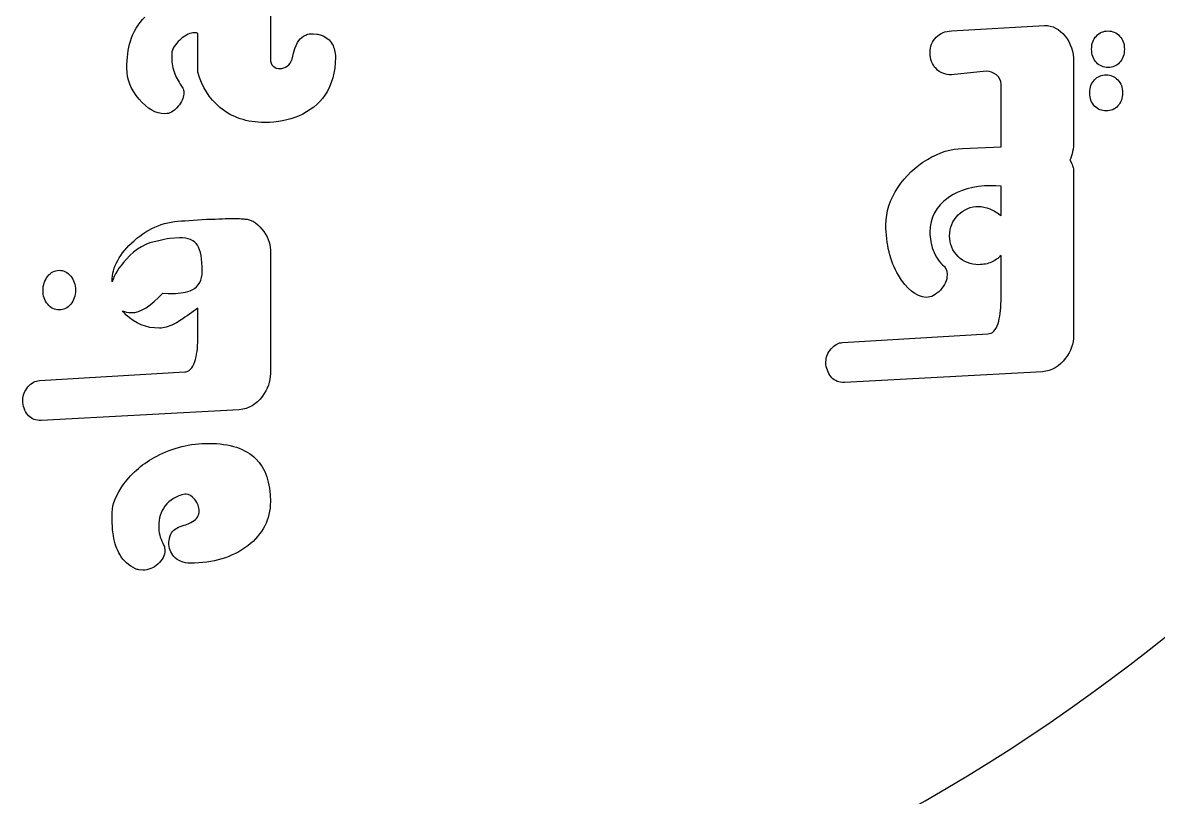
# Model space of a CAD drawing. Extents: x 0 to 920, y 577 to 1700.
# Drawn here: x 700.6 to 827.1, y 1191 to 1277.3 of the extents above; entities that cross this region are included whole.
import ezdxf

# ---------------------------------------------------------------- set-up
doc = ezdxf.new("R2010")
doc.units = 0
doc.layers.add('H0107_Printing', color=7, linetype='CONTINUOUS')

msp = doc.modelspace()

# ---------------------------------------------------------------- linework, layer by layer
at = {"layer": 'H0107_Printing', "color": 1}
for points in [[(728.189982, 1280.524468), (728.189982, 1273.426468), (728.189982, 1273.228468)], [(804.09098, 1276.365468), (814.43998, 1276.992468)], [(720.101982, 1271.792468), (720.101982, 1276.100468), (719.968982, 1276.150468), (719.734982, 1276.166468)], [(732.948982, 1276.067468), (733.360982, 1276.018468)], [(730.923982, 1274.400468), (731.220982, 1275.077468)], [(717.197982, 1274.037468), (717.197982, 1273.558468), (717.197982, 1273.393468)], [(807.95298, 1271.876468), (804.09098, 1271.479468)], [(817.69198, 1272.916468), (817.69198, 1264.035468)], [(805.31998, 1263.260468), (809.60398, 1263.446468), (809.60398, 1270.456468)], [(716.822982, 1267.171468), (716.640982, 1267.155468), (716.410982, 1267.137468)], [(817.69198, 1260.653468), (817.69198, 1246.310469), (817.69198, 1246.095469), (817.69198, 1242.415469)], [(809.60398, 1255.800469), (809.60398, 1259.084469), (809.02498, 1259.117469), (808.46298, 1259.117469)], [(718.658982, 1255.205469), (721.054982, 1255.387469)], [(723.450982, 1255.469469), (723.698982, 1255.469469), (723.930982, 1255.469469), (724.111982, 1255.469469), (724.739982, 1255.469469)], [(718.057982, 1253.320469), (716.999982, 1253.243469)], [(728.189982, 1251.954469), (728.189982, 1242.068469), (728.189982, 1241.853469), (728.189982, 1238.172469)], [(809.60398, 1246.310469), (809.60398, 1251.343469)], [(716.215982, 1247.156469), (716.803982, 1247.118469), (717.312982, 1247.118469)], [(720.101982, 1242.068469), (720.101982, 1245.467469), (718.911982, 1244.625469)], [(791.95998, 1241.634469), (808.15098, 1242.617469)], [(790.09498, 1239.210469), (790.09498, 1239.342469), (790.09498, 1239.507469)], [(702.457982, 1237.392469), (718.649982, 1238.375469)], [(814.22498, 1238.387469), (792.15798, 1237.182469)], [(700.592982, 1234.968469), (700.592982, 1235.100469), (700.592982, 1235.265469)], [(724.723982, 1234.145469), (702.655982, 1232.940469)], [(718.791982, 1224.753469), (718.658982, 1224.753469)], [(710.562982, 1222.063469), (710.562982, 1222.691469)], [(716.883982, 1219.34047), (716.949982, 1219.81847), (717.016982, 1220.099469)], [(716.206982, 1219.27447), (716.388982, 1218.87747), (716.437982, 1218.46547)], [(713.978982, 1216.27047), (713.549982, 1216.30347)]]:
    msp.add_lwpolyline(points, dxfattribs=at)
for points in [[(816.74298, 1275.804468)], [(822.816979, 1275.804468)], [(822.626979, 1270.918468)], [(704.652982, 1249.692469)], [(724.723982, 1234.145469)], [(726.570982, 1228.682469)]]:
    msp.add_lwpolyline(points, close=True, dxfattribs=at)
for points in [[(703.886982, 1164.868471), (831.481979, 1164.868471), (919.810977, 1283.412468), (919.810977, 1411.007465)], [(712.591982, 1275.225468), (712.922982, 1276.271468), (713.455982, 1277.167468), (714.193982, 1277.916468)], [(814.43998, 1276.992468), (815.34198, 1276.992468), (816.11098, 1276.596468), (816.74298, 1275.804468)], [(718.274982, 1275.514468), (717.745982, 1275.079468), (717.386982, 1274.587468), (717.197982, 1274.037468)], [(719.734982, 1276.166468), (719.289982, 1276.166468), (718.803982, 1275.949468), (718.274982, 1275.514468)], [(731.220982, 1275.077468), (731.362982, 1275.374468), (731.587982, 1275.616468), (731.895982, 1275.803468)], [(731.895982, 1275.803468), (732.059982, 1275.891468), (732.221982, 1275.957468), (732.380982, 1276.002468)], [(732.380982, 1276.002468), (732.540982, 1276.045468), (732.729982, 1276.067468), (732.948982, 1276.067468)], [(733.360982, 1276.018468), (733.525982, 1276.006468), (733.690982, 1275.968468), (733.854982, 1275.903468)], [(733.854982, 1275.903468), (734.403982, 1275.704468), (734.815982, 1275.368468), (735.089982, 1274.895468)], [(801.69798, 1273.939468), (801.69798, 1274.632468), (801.92398, 1275.210468), (802.37498, 1275.672468)], [(802.37498, 1275.672468), (802.82698, 1276.134468), (803.39898, 1276.365468), (804.09098, 1276.365468)], [(816.74298, 1275.804468), (817.37598, 1275.012468), (817.69198, 1274.049468), (817.69198, 1272.916468)], [(819.70598, 1274.351468), (819.70598, 1274.956468), (819.88198, 1275.441468), (820.233979, 1275.804468)], [(820.233979, 1275.804468), (820.563979, 1276.178468), (820.997979, 1276.365468), (821.537979, 1276.365468)], [(821.537979, 1276.365468), (822.032979, 1276.365468), (822.458979, 1276.178468), (822.816979, 1275.804468)], [(822.816979, 1275.804468), (823.174979, 1275.430468), (823.352979, 1274.946468), (823.352979, 1274.351468)], [(712.196982, 1272.205468), (712.196982, 1273.360468), (712.328982, 1274.367468), (712.591982, 1275.225468)], [(730.610982, 1273.228468), (730.709982, 1273.701468), (730.813982, 1274.092468), (730.923982, 1274.400468)], [(735.089982, 1274.895468), (735.320982, 1274.499468), (735.435982, 1274.009468), (735.435982, 1273.426468)], [(820.233979, 1272.849468), (819.88198, 1273.256468), (819.70598, 1273.757468), (819.70598, 1274.351468)], [(823.352979, 1274.351468), (823.352979, 1273.757468), (823.176979, 1273.256468), (822.824979, 1272.849468)], [(717.197982, 1273.393468), (717.197982, 1272.777468), (717.317982, 1272.178468), (717.555982, 1271.594468)], [(728.189982, 1273.228468), (728.189982, 1272.887468), (728.294982, 1272.626468), (728.502982, 1272.444468)], [(730.067982, 1272.452468), (730.330982, 1272.639468), (730.512982, 1272.898468), (730.610982, 1273.228468)], [(735.435982, 1273.426468), (735.435982, 1271.765468), (735.045982, 1270.362468), (734.265982, 1269.218468)], [(802.36698, 1272.172468), (801.92098, 1272.635468), (801.69798, 1273.223468), (801.69798, 1273.939468)], [(713.570982, 1268.763468), (712.654982, 1269.847468), (712.196982, 1270.994468), (712.196982, 1272.205468)], [(722.559982, 1267.847468), (721.382982, 1268.826468), (720.563982, 1270.141468), (720.101982, 1271.792468)], [(728.502982, 1272.444468), (728.711982, 1272.263468), (728.969982, 1272.172468), (729.276982, 1272.172468)], [(729.276982, 1272.172468), (729.540982, 1272.172468), (729.803982, 1272.265468), (730.067982, 1272.452468)], [(804.09098, 1271.479468), (803.38698, 1271.479468), (802.81198, 1271.710468), (802.36698, 1272.172468)], [(809.10098, 1271.463468), (808.76498, 1271.738468), (808.38298, 1271.876468), (807.95298, 1271.876468)], [(821.537979, 1272.288468), (821.030979, 1272.288468), (820.596979, 1272.475468), (820.233979, 1272.849468)], [(822.824979, 1272.849468), (822.472979, 1272.475468), (822.043979, 1272.288468), (821.537979, 1272.288468)], [(717.555982, 1271.594468), (717.718982, 1271.132468), (718.012982, 1270.604468), (718.436982, 1270.010468)], [(809.60398, 1270.456468), (809.60398, 1270.852468), (809.43698, 1271.188468), (809.10098, 1271.463468)], [(819.49098, 1269.482468), (819.49098, 1270.076468), (819.66698, 1270.558468), (820.018979, 1270.927468)], [(820.018979, 1270.927468), (820.370979, 1271.295468), (820.805979, 1271.479468), (821.322979, 1271.479468)], [(821.322979, 1271.479468), (821.817979, 1271.479468), (822.252979, 1271.292468), (822.626979, 1270.918468)], [(822.626979, 1270.918468), (822.978979, 1270.544468), (823.154979, 1270.065468), (823.154979, 1269.482468)], [(718.550982, 1269.498468), (718.550982, 1269.069468), (718.383982, 1268.617468), (718.048982, 1268.144468)], [(718.436982, 1270.010468), (718.512982, 1269.878468), (718.550982, 1269.707468), (718.550982, 1269.498468)], [(734.265982, 1269.218468), (733.583982, 1268.216468), (732.605982, 1267.440468), (731.330982, 1266.890468)], [(820.035979, 1268.005468), (819.67298, 1268.374468), (819.49098, 1268.866468), (819.49098, 1269.482468)], [(823.154979, 1269.482468), (823.154979, 1268.888468), (822.981979, 1268.401468), (822.634979, 1268.022468)], [(716.410982, 1267.137468), (715.433982, 1267.137468), (714.486982, 1267.679468), (713.570982, 1268.763468)], [(718.048982, 1268.144468), (717.713982, 1267.671468), (717.305982, 1267.347468), (716.822982, 1267.171468)], [(821.322979, 1267.452468), (820.827979, 1267.452468), (820.398979, 1267.636468), (820.035979, 1268.005468)], [(822.634979, 1268.022468), (822.288979, 1267.642468), (821.850979, 1267.452468), (821.322979, 1267.452468)], [(727.571982, 1266.164468), (725.581982, 1266.164468), (723.910982, 1266.725468), (722.559982, 1267.847468)], [(731.330982, 1266.890468), (730.220982, 1266.406468), (728.966982, 1266.164468), (727.571982, 1266.164468)], [(801.40498, 1262.047468), (802.75998, 1262.856468), (804.06498, 1263.260468), (805.31998, 1263.260468)], [(817.69198, 1264.035468), (817.69198, 1263.266468), (817.55098, 1262.580468), (817.27998, 1261.970468)], [(798.13498, 1258.952469), (798.95998, 1260.207468), (800.05098, 1261.238468), (801.40498, 1262.047468)], [(817.27998, 1261.970468), (817.54398, 1261.541468), (817.69198, 1261.102468), (817.69198, 1260.653468)], [(808.46298, 1259.117469), (806.55598, 1259.117469), (804.97298, 1258.672469), (803.71598, 1257.781469)], [(796.77898, 1254.776469), (796.77898, 1256.185469), (797.23098, 1257.577469), (798.13498, 1258.952469)], [(803.71598, 1257.781469), (802.35998, 1256.823469), (801.68198, 1255.541469), (801.68198, 1253.935469)], [(804.83698, 1255.866469), (805.47698, 1256.493469), (806.24398, 1256.807469), (807.13798, 1256.807469)], [(807.13798, 1256.807469), (807.47998, 1256.807469), (807.88798, 1256.718469), (808.36298, 1256.543469)], [(808.36298, 1256.543469), (808.77098, 1256.366469), (809.18498, 1256.119469), (809.60398, 1255.800469)], [(721.054982, 1255.387469), (721.418982, 1255.387469), (721.886982, 1255.400469), (722.459982, 1255.428469)], [(722.459982, 1255.428469), (723.032982, 1255.456469), (723.362982, 1255.469469), (723.450982, 1255.469469)], [(724.739982, 1255.469469), (725.014982, 1255.436469), (725.218982, 1255.414469), (725.351982, 1255.404469)], [(725.351982, 1255.404469), (725.988982, 1255.404469), (726.621982, 1255.029469), (727.249982, 1254.281469)], [(803.87698, 1253.538469), (803.87698, 1254.463469), (804.19698, 1255.239469), (804.83698, 1255.866469)], [(713.007982, 1252.994469), (714.681982, 1254.468469), (716.566982, 1255.205469), (718.658982, 1255.205469)], [(727.249982, 1254.281469), (727.876982, 1253.532469), (728.189982, 1252.757469), (728.189982, 1251.954469)], [(798.18298, 1249.132469), (797.24698, 1250.749469), (796.77898, 1252.631469), (796.77898, 1254.776469)], [(710.562982, 1248.471469), (710.562982, 1250.066469), (711.376982, 1251.574469), (713.007982, 1252.994469)], [(715.745982, 1252.969469), (714.415982, 1252.787469), (713.201982, 1252.099469), (712.104982, 1250.902469)], [(716.999982, 1253.243469), (716.581982, 1253.189469), (716.163982, 1253.099469), (715.745982, 1252.969469)], [(720.074982, 1252.482469), (719.721982, 1253.040469), (719.049982, 1253.320469), (718.057982, 1253.320469)], [(801.68198, 1253.935469), (801.68198, 1253.242469), (801.79798, 1252.581469), (802.03198, 1251.954469)], [(804.81998, 1251.236469), (804.19198, 1251.847469), (803.87698, 1252.614469), (803.87698, 1253.538469)], [(720.601982, 1249.576469), (720.601982, 1250.954469), (720.425982, 1251.922469), (720.074982, 1252.482469)], [(802.03198, 1251.954469), (802.17598, 1251.580469), (802.35298, 1251.239469), (802.56498, 1250.931469)], [(712.104982, 1250.902469), (711.287982, 1250.011469), (710.776982, 1249.177469), (710.568982, 1248.401469)], [(802.56498, 1250.931469), (802.77598, 1250.623469), (803.01898, 1250.347469), (803.29598, 1250.106469)], [(807.13798, 1250.320469), (806.22198, 1250.320469), (805.44898, 1250.626469), (804.81998, 1251.236469)], [(808.52798, 1250.592469), (808.11998, 1250.411469), (807.65598, 1250.320469), (807.13798, 1250.320469)], [(809.60398, 1251.343469), (809.29498, 1251.024469), (808.93598, 1250.774469), (808.52798, 1250.592469)], [(702.853982, 1247.465469), (702.853982, 1248.058469), (703.030982, 1248.578469), (703.382982, 1249.024469)], [(703.382982, 1249.024469), (703.734982, 1249.470469), (704.157982, 1249.692469), (704.652982, 1249.692469)], [(704.652982, 1249.692469), (705.170982, 1249.692469), (705.601982, 1249.478469), (705.948982, 1249.049469)], [(705.948982, 1249.049469), (706.295982, 1248.620469), (706.468982, 1248.092469), (706.468982, 1247.465469)], [(719.466982, 1247.509469), (720.224982, 1247.898469), (720.601982, 1248.586469), (720.601982, 1249.576469)], [(801.26898, 1246.672469), (800.10298, 1246.772469), (799.07398, 1247.591469), (798.18298, 1249.132469)], [(803.59598, 1249.198469), (803.59598, 1248.592469), (803.34698, 1248.020469), (802.84898, 1247.481469)], [(803.29598, 1250.106469), (803.40698, 1249.951469), (803.48498, 1249.814469), (803.52998, 1249.693469)], [(803.52998, 1249.693469), (803.57398, 1249.572469), (803.59598, 1249.407469), (803.59598, 1249.198469)], [(710.568982, 1248.401469), (710.568982, 1248.425469), (710.562982, 1248.447469), (710.562982, 1248.471469)], [(703.373982, 1245.913469), (703.027982, 1246.342469), (702.853982, 1246.859469), (702.853982, 1247.465469)], [(706.468982, 1247.465469), (706.468982, 1246.859469), (706.293982, 1246.342469), (705.940982, 1245.913469)], [(712.691982, 1244.972469), (713.709982, 1244.972469), (714.884982, 1245.701469), (716.215982, 1247.156469)], [(717.312982, 1247.118469), (718.147982, 1247.118469), (718.866982, 1247.248469), (719.466982, 1247.509469)], [(802.84898, 1247.481469), (802.34998, 1246.942469), (801.82298, 1246.672469), (801.26898, 1246.672469)], [(704.652982, 1245.269469), (704.146982, 1245.269469), (703.720982, 1245.484469), (703.373982, 1245.913469)], [(705.940982, 1245.913469), (705.588982, 1245.484469), (705.159982, 1245.269469), (704.652982, 1245.269469)], [(712.099982, 1244.732469), (711.951982, 1244.877469), (711.837982, 1245.037469), (711.710982, 1245.192469)], [(711.710982, 1245.192469), (711.998982, 1245.050469), (712.322982, 1244.972469), (712.691982, 1244.972469)], [(809.27098, 1243.755469), (809.49298, 1244.403469), (809.60398, 1245.255469), (809.60398, 1246.310469)], [(715.819982, 1243.239469), (714.365982, 1243.239469), (713.124982, 1243.736469), (712.099982, 1244.732469)], [(718.060982, 1244.048469), (717.845982, 1243.904469), (717.632982, 1243.783469), (717.423982, 1243.684469)], [(718.911982, 1244.625469), (718.559982, 1244.383469), (718.275982, 1244.190469), (718.060982, 1244.048469)], [(717.423982, 1243.684469), (716.839982, 1243.387469), (716.304982, 1243.239469), (715.819982, 1243.239469)], [(808.15098, 1242.617469), (808.62998, 1242.617469), (809.00298, 1242.997469), (809.27098, 1243.755469)], [(719.768982, 1239.512469), (719.990982, 1240.160469), (720.101982, 1241.012469), (720.101982, 1242.068469)], [(790.68098, 1240.941469), (791.07198, 1241.403469), (791.49798, 1241.634469), (791.95998, 1241.634469)], [(817.69198, 1242.415469), (817.69198, 1241.523469), (817.39398, 1240.681469), (816.79598, 1239.889469)], [(790.09498, 1239.507469), (790.09498, 1240.002469), (790.28998, 1240.480469), (790.68098, 1240.941469)], [(718.649982, 1238.375469), (719.127982, 1238.375469), (719.500982, 1238.754469), (719.768982, 1239.512469)], [(790.74898, 1237.718469), (790.41398, 1238.075469), (790.19498, 1238.573469), (790.09498, 1239.210469)], [(816.79598, 1239.889469), (816.13298, 1238.987469), (815.27598, 1238.486469), (814.22498, 1238.387469)], [(728.189982, 1238.172469), (728.189982, 1237.281469), (727.891982, 1236.439469), (727.294982, 1235.646469)], [(792.15798, 1237.182469), (791.55398, 1237.182469), (791.08498, 1237.361469), (790.74898, 1237.718469)], [(700.592982, 1235.265469), (700.592982, 1235.760469), (700.788982, 1236.238469), (701.178982, 1236.699469)], [(701.178982, 1236.699469), (701.569982, 1237.161469), (701.996982, 1237.392469), (702.457982, 1237.392469)], [(727.294982, 1235.646469), (726.630982, 1234.744469), (725.773982, 1234.244469), (724.723982, 1234.145469)], [(701.246982, 1233.476469), (700.911982, 1233.833469), (700.693982, 1234.330469), (700.592982, 1234.968469)], [(702.655982, 1232.940469), (702.052982, 1232.940469), (701.582982, 1233.119469), (701.246982, 1233.476469)], [(715.535982, 1228.979469), (717.308982, 1229.925469), (719.241982, 1230.399469), (721.333982, 1230.399469)], [(721.333982, 1230.399469), (723.679982, 1230.399469), (725.425982, 1229.826469), (726.570982, 1228.682469)], [(711.850982, 1225.876469), (712.797982, 1227.164469), (714.026982, 1228.198469), (715.535982, 1228.979469)], [(726.570982, 1228.682469), (727.650982, 1227.603469), (728.189982, 1226.013469), (728.189982, 1223.912469)], [(710.562982, 1222.691469), (710.562982, 1223.637469), (710.991982, 1224.698469), (711.850982, 1225.876469)], [(718.658982, 1224.753469), (717.708982, 1224.556469), (716.968982, 1224.104469), (716.437982, 1223.400469)], [(719.770982, 1224.135469), (719.449982, 1224.547469), (719.123982, 1224.753469), (718.791982, 1224.753469)], [(720.250982, 1222.872469), (720.250982, 1223.301469), (720.090982, 1223.722469), (719.770982, 1224.135469)], [(728.189982, 1223.912469), (728.189982, 1221.931469), (727.346982, 1220.286469), (725.661982, 1218.97647)], [(716.437982, 1223.400469), (715.975982, 1222.773469), (715.744982, 1222.030469), (715.744982, 1221.172469)], [(720.059982, 1222.187469), (720.187982, 1222.391469), (720.250982, 1222.618469), (720.250982, 1222.872469)], [(710.594982, 1220.982469), (710.572982, 1221.285469), (710.562982, 1221.645469), (710.562982, 1222.063469)], [(715.744982, 1221.172469), (715.744982, 1220.489469), (715.899982, 1219.85747), (716.206982, 1219.27447)], [(717.016982, 1220.099469), (717.192982, 1220.595469), (717.569982, 1220.941469), (718.144982, 1221.139469)], [(718.144982, 1221.139469), (718.475982, 1221.238469), (718.727982, 1221.321469), (718.899982, 1221.386469)], [(718.899982, 1221.386469), (719.070982, 1221.453469), (719.274982, 1221.552469), (719.512982, 1221.683469)], [(719.512982, 1221.683469), (719.750982, 1221.815469), (719.933982, 1221.983469), (720.059982, 1222.187469)], [(710.693982, 1220.099469), (710.650982, 1220.385469), (710.617982, 1220.679469), (710.594982, 1220.982469)], [(711.403982, 1218.00347), (711.084982, 1218.55347), (710.847982, 1219.25147), (710.693982, 1220.099469)], [(717.445982, 1217.78847), (717.071982, 1218.21847), (716.883982, 1218.73447), (716.883982, 1219.34047)], [(725.661982, 1218.97647), (724.812982, 1218.33947), (723.853982, 1217.85747), (722.784982, 1217.53247)], [(713.169982, 1216.43547), (712.421982, 1216.76547), (711.832982, 1217.28747), (711.403982, 1218.00347)], [(716.437982, 1218.46547), (716.437982, 1217.91447), (716.179982, 1217.41147), (715.662982, 1216.95547)], [(719.280982, 1217.04647), (718.508982, 1217.04647), (717.897982, 1217.29347), (717.445982, 1217.78847)], [(722.784982, 1217.53247), (721.715982, 1217.20847), (720.548982, 1217.04647), (719.280982, 1217.04647)], [(713.549982, 1216.30347), (713.384982, 1216.33647), (713.257982, 1216.38047), (713.169982, 1216.43547)], [(715.662982, 1216.95547), (715.144982, 1216.49847), (714.584982, 1216.27047), (713.978982, 1216.27047)]]:
    msp.add_open_spline(points, degree=3, dxfattribs=at)

doc.saveas('drawing.dxf')
